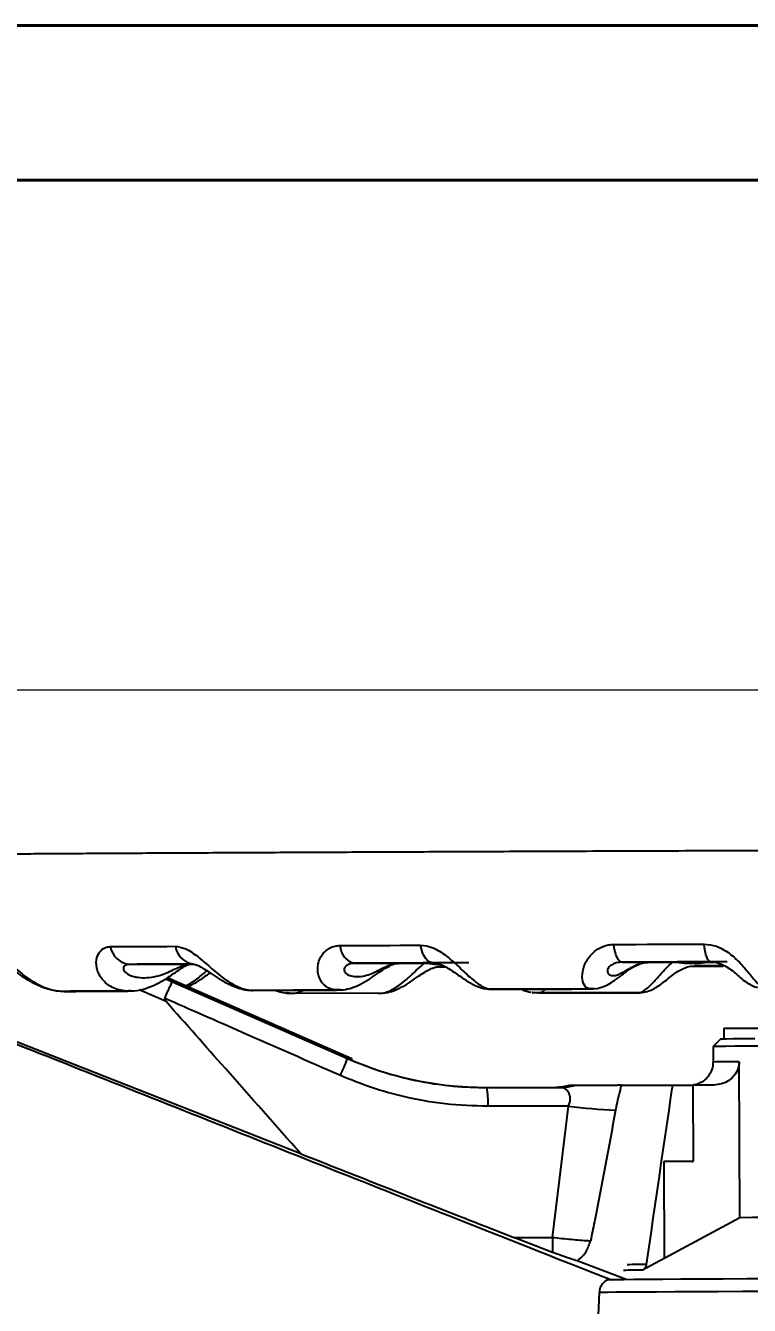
# Model space of a CAD drawing. Header units: millimetres. Extents: x 2312 to 3992, y 755 to 1943.
# Drawn here: x 3328.4 to 3422, y 1777.8 to 1943.3 of the extents above; entities that cross this region are included whole.
import ezdxf

# ---------------------------------------------------------------- set-up
doc = ezdxf.new("R2010")
doc.units = ezdxf.units.MM
doc.layers.add('AM_5', color=3, linetype='Continuous', lineweight=25)
doc.layers.add('粗实线', color=7, linetype='Continuous', lineweight=40)
doc.styles.add('SLDTEXTSTYLE1', font='txt.shx', dxfattribs={"width": 0.7, "bigfont": 'gbcbig.shx'})
doc.dimstyles.new('SLDDIMSTYLE12$0', dxfattribs={"dimtxt": 12, "dimasz": 10, "dimexe": 0, "dimexo": 0.0625, "dimgap": 0.875, "dimtad": 1, "dimdec": 1, "dimlfac": 1.8, "dimrnd": 1e-09, "dimzin": 12, "dimdsep": 46, "dimtxsty": 'SLDTEXTSTYLE1', "dimcen": 0.09, "dimdle": 8.16, "dimclrd": 3, "dimclre": 3, "dimadec": 0, "dimazin": 3, "dimtfac": 1, "dimtdec": 1, "dimtofl": 0, "dimtmove": 0, "dimatfit": 3, "dimfxl": 0, "dimfrac": 2, "dimtolj": 1, "dimlwd": 5, "dimlwe": 5, "dimarcsym": 0})

# ---------------------------------------------------------------- blocks, each defined once
blk = doc.blocks.new('*D28')
at = {"layer": 'AM_5', "color": 3, "lineweight": 5, "transparency": 16777216}
blk.add_line((3300.74, 1826.89), (3300.74, 1857.38), dxfattribs=at)
at = {"layer": 'AM_5', "color": 3, "linetype": 'Continuous', "lineweight": 5, "transparency": 16777216}
for p, q in [((3310.74, 1857.38), (3594.16, 1857.38)), ((3604.16, 1826.89), (3604.16, 1857.38))]:
    blk.add_line(p, q, dxfattribs=at)
at = {"layer": 'AM_5', "color": 3, "transparency": 16777216}
for points in [[(3310.74, 1859.05), (3310.74, 1855.72), (3300.74, 1857.38)], [(3594.16, 1859.05), (3594.16, 1855.72), (3604.16, 1857.38)]]:
    blk.add_solid(points, dxfattribs=at)
at = {"layer": 'Defpoints', "color": 0, "transparency": 16777216}
for p in [(3604.16, 1857.38), (3300.74, 1826.82), (3604.16, 1826.82)]:
    blk.add_point(p, dxfattribs=at)
at = {"layer": 'AM_5', "color": 0, "transparency": 16777216, "insert": (3452.45, 1864.26), "char_height": 12, "attachment_point": 5, "style": 'SLDTEXTSTYLE1'}
blk.add_mtext('\\A1;%%C300', dxfattribs=at)

msp = doc.modelspace()

# ---------------------------------------------------------------- linework, layer by layer
at = {"color": 7, "linetype": 'Continuous', "lineweight": 25}
for p, q in [((3405.496, 1822.168), (3408.919, 1822.161)), ((3412.497, 1822.171), (3413.543, 1822.045)), ((3415.514, 1822.053), (3416.563, 1822.186)), ((3416.563, 1822.186), (3417.113, 1822.189)), ((3419.106, 1822.199), (3416.937, 1822.211)), ((3341.826, 1821.888), (3349.48, 1821.9)), ((3370.875, 1822.027), (3376.609, 1822.03)), ((3380.289, 1822.042), (3381.22, 1821.916)), ((3385.678, 1822.069), (3381.06, 1822.071)), ((3381.22, 1821.916), (3381.811, 1821.919)), ((3381.75, 1821.587), (3382.576, 1821.589)), ((3413.543, 1822.045), (3415.514, 1822.053)), ((3346.503, 1820.021), (3347.35, 1819.65)), ((3347.961, 1819.602), (3346.702, 1820.153)), ((3369.987, 1809.679), (3347.333, 1819.627)), ((3347.35, 1819.65), (3369.989, 1809.705)), ((3370.557, 1809.66), (3347.961, 1819.602)), ((3370.578, 1809.629), (3347.968, 1819.574)), ((3401.929, 1818.782), (3401.291, 1818.722)), ((3333.121, 1818.431), (3333.557, 1818.404)), ((3341.897, 1818.511), (3341.398, 1818.444)), ((3346.55, 1817.069), (3343.055, 1818.597)), ((3357.464, 1818.539), (3357.925, 1818.549)), ((3368.464, 1818.581), (3357.6, 1818.529)), ((3357.739, 1818.52), (3368.578, 1818.572)), ((3362.082, 1818.196), (3362.563, 1818.134)), ((3373.921, 1818.147), (3362.696, 1818.126)), ((3369.058, 1818.645), (3368.464, 1818.581)), ((3388.518, 1818.67), (3387.957, 1818.726)), ((3401.291, 1818.722), (3388.518, 1818.67)), ((3388.61, 1818.66), (3388.907, 1818.658)), ((3401.571, 1818.707), (3388.907, 1818.658)), ((3393.826, 1818.259), (3394.404, 1818.201)), ((3394.758, 1818.193), (3394.488, 1818.192)), ((3394.657, 1818.195), (3394.762, 1818.193)), ((3394.758, 1818.193), (3394.657, 1818.195)), ((3394.758, 1818.193), (3407.665, 1818.222)), ((3401.571, 1818.707), (3401.354, 1818.712)), ((3401.496, 1818.731), (3401.641, 1818.733)), ((3401.721, 1818.711), (3401.578, 1818.707)), ((3401.641, 1818.733), (3401.747, 1818.734)), ((3407.589, 1818.244), (3407.739, 1818.247)), ((3407.816, 1818.226), (3407.665, 1818.222)), ((3407.671, 1818.223), (3407.816, 1818.226)), ((3407.739, 1818.247), (3407.853, 1818.248)), ((3363.96, 1797.394), (3316.423, 1816.08)), ((3418.261, 1812.261), (3417.265, 1811.258)), ((3418.648, 1813.634), (3418.648, 1812.272)), ((3418.648, 1813.634), (3483.933, 1813.634)), ((3417.265, 1811.258), (3417.271, 1809.258)), ((3420.716, 1789.132), (3420.653, 1809.297)), ((3398.675, 1806.065), (3397.877, 1805.937)), ((3405.402, 1806.249), (3414.672, 1806.279)), ((3417.37, 1806.286), (3414.672, 1806.278)), ((3414.672, 1806.279), (3414.704, 1796.397)), ((3398.568, 1803.572), (3388.164, 1803.54)), ((3414.704, 1796.397), (3410.908, 1796.385)), ((3410.908, 1796.385), (3410.947, 1783.836)), ((3414.574, 1796.396), (3414.704, 1796.397)), ((3382.386, 1789.674), (3382.416, 1789.675)), ((3420.716, 1789.132), (3408.152, 1782.348)), ((3391.503, 1786.572), (3396.492, 1786.587)), ((3396.517, 1784.645), (3391.503, 1786.572)), ((3406.025, 1781.154), (3399.702, 1783.543)), ((3403.803, 1781.224), (3403.548, 1781.077)), ((3402.556, 1779.446), (3402.314, 1774.537))]:
    msp.add_line(p, q, dxfattribs=at)
at = {"color": 7, "linetype": 'Continuous', "lineweight": 25, "flags": 128}
for points in [[(3339.323, 1824.178), (3340.336, 1824.183), (3341.361, 1824.188), (3342.397, 1824.194), (3343.444, 1824.199), (3344.502, 1824.204), (3345.572, 1824.21), (3346.652, 1824.215), (3347.743, 1824.221)], [(3369.026, 1824.32), (3370.299, 1824.325), (3371.581, 1824.331), (3372.871, 1824.336), (3374.169, 1824.342), (3375.475, 1824.348), (3376.789, 1824.353), (3378.111, 1824.359), (3379.44, 1824.364)], [(3381.06, 1822.071), (3380.8, 1822.112), (3380.546, 1822.232), (3380.304, 1822.43), (3380.079, 1822.7), (3379.875, 1823.037), (3379.698, 1823.433), (3379.552, 1823.879), (3379.44, 1824.364)], [(3404.427, 1824.464), (3405.873, 1824.469), (3407.325, 1824.475), (3408.781, 1824.48), (3410.241, 1824.486), (3411.706, 1824.491), (3413.175, 1824.496), (3414.648, 1824.502), (3416.125, 1824.507)], [(3405.496, 1822.168), (3405.325, 1822.209), (3405.158, 1822.33), (3404.998, 1822.528), (3404.849, 1822.799), (3404.715, 1823.136), (3404.598, 1823.532), (3404.501, 1823.978), (3404.427, 1824.464)], [(3416.937, 1822.211), (3416.807, 1822.252), (3416.68, 1822.373), (3416.559, 1822.571), (3416.446, 1822.841), (3416.344, 1823.179), (3416.255, 1823.575), (3416.182, 1824.021), (3416.125, 1824.507)], [(3416.937, 1822.211), (3415.492, 1822.205), (3414.052, 1822.2), (3412.615, 1822.195), (3411.182, 1822.19), (3409.754, 1822.184), (3408.33, 1822.179), (3406.911, 1822.174), (3405.496, 1822.168)], [(3416.563, 1822.186), (3416.053, 1822.184), (3415.543, 1822.182), (3415.034, 1822.18), (3414.525, 1822.179), (3414.017, 1822.177), (3413.51, 1822.175), (3413.003, 1822.173), (3412.497, 1822.171)], [(3350.061, 1821.93), (3348.994, 1821.925), (3347.937, 1821.92), (3346.892, 1821.915), (3345.857, 1821.909), (3344.832, 1821.904), (3343.819, 1821.899), (3342.817, 1821.894), (3341.826, 1821.888)], [(3381.06, 1822.071), (3379.76, 1822.066), (3378.467, 1822.06), (3377.182, 1822.055), (3375.905, 1822.049), (3374.635, 1822.044), (3373.373, 1822.038), (3372.12, 1822.033), (3370.875, 1822.027)], [(3381.258, 1822.046), (3381.188, 1822.046), (3380.738, 1822.044), (3380.289, 1822.042)], [(3414.73, 1821.666), (3414.776, 1821.666), (3416.219, 1821.67), (3417.665, 1821.674), (3418.567, 1821.676)], [(3418.261, 1812.261), (3418.441, 1812.268), (3418.979, 1812.276), (3419.87, 1812.286), (3421.103, 1812.296), (3422.666, 1812.306)], [(3423.53, 1811.315), (3421.657, 1811.304), (3420.097, 1811.293), (3418.868, 1811.283), (3417.98, 1811.273), (3417.444, 1811.265), (3417.265, 1811.258)], [(3370.014, 1809.665), (3370.075, 1809.665), (3370.557, 1809.66)], [(3370.557, 1809.66), (3370.578, 1809.635), (3370.578, 1809.63)], [(3388.04, 1805.952), (3393.397, 1805.969), (3397.606, 1805.982)], [(3397.606, 1805.982), (3397.196, 1805.975), (3396.964, 1805.971)], [(3396.492, 1786.587), (3397.654, 1796.099), (3398.568, 1803.572)], [(3455.084, 1789.278), (3451.57, 1789.267), (3448.064, 1789.256), (3444.6, 1789.244), (3441.214, 1789.231), (3437.94, 1789.218), (3434.811, 1789.206), (3431.859, 1789.193), (3429.114, 1789.18), (3426.603, 1789.167), (3424.351, 1789.155), (3422.383, 1789.144), (3420.716, 1789.132)], [(3452.313, 1781.321), (3448.178, 1781.308), (3444.072, 1781.294), (3440.026, 1781.28), (3436.068, 1781.265), (3432.227, 1781.25), (3428.531, 1781.235), (3425.006, 1781.22), (3421.678, 1781.205), (3418.571, 1781.19), (3415.707, 1781.175), (3413.106, 1781.161), (3410.788, 1781.147), (3408.77, 1781.134), (3407.065, 1781.121), (3405.686, 1781.11), (3404.643, 1781.099), (3403.943, 1781.089), (3403.592, 1781.08), (3403.549, 1781.077)], [(3452.318, 1779.696), (3448.098, 1779.682), (3443.909, 1779.668), (3439.779, 1779.653), (3435.741, 1779.638), (3431.821, 1779.623), (3428.05, 1779.608), (3424.453, 1779.592), (3421.057, 1779.577), (3417.886, 1779.561), (3414.963, 1779.547), (3412.31, 1779.532), (3409.944, 1779.518), (3407.884, 1779.505), (3406.144, 1779.492), (3404.737, 1779.48), (3403.673, 1779.469), (3402.959, 1779.459), (3402.601, 1779.45), (3402.556, 1779.446)]]:
    msp.add_lwpolyline(points, dxfattribs=at)
at = {"color": 7, "linetype": 'Continuous', "lineweight": 25}
for centre, radius, start, end in [((3342.104, 1824.706), 2.831, 190.7577, 264.35895), ((3350.419, 1824.611), 2.704, 188.29838, 262.39021), ((3371.481, 1824.408), 2.457, 182.06593, 255.71377), ((3330.171, 1825.139), 42.712, 335.6268, 338.77989), ((3420.509, 1674.532), 134.765, 89.93881, 91.37684), ((3375.107, 1804.079), 13.068, 357.63696, 8.24133), ((3397.585, 1813.118), 7.136, 270.16394, 284.82777), ((3399.347, 1791.784), 14.435, 89.74543, 92.98767), ((3408.298, 1877.56), 74.624, 262.5075, 267.20047), ((3534.061, 1787.37), 137.571, 180.32599, 181.13508), ((3408.663, 1696.308), 86.769, 89.99688, 91.65183), ((3408.169, 1695.165), 87.183, 90.01115, 91.63976)]:
    msp.add_arc(centre, radius, start, end, dxfattribs=at)
for points, knots in [([(3582.497, 1836.934), (3581.866, 1836.935), (3580.305, 1836.936), (3577.487, 1836.937), (3574.096, 1836.938), (3570.427, 1836.937), (3566.5, 1836.935), (3562.321, 1836.931), (3557.9, 1836.927), (3553.246, 1836.921), (3548.37, 1836.915), (3543.282, 1836.907), (3537.993, 1836.898), (3532.516, 1836.888), (3526.862, 1836.877), (3521.044, 1836.865), (3515.074, 1836.852), (3508.966, 1836.838), (3502.734, 1836.823), (3496.39, 1836.807), (3489.95, 1836.791), (3483.427, 1836.773), (3476.836, 1836.755), (3470.191, 1836.736), (3463.507, 1836.716), (3456.8, 1836.696), (3450.082, 1836.675), (3443.371, 1836.653), (3436.68, 1836.631), (3430.024, 1836.608), (3423.418, 1836.585), (3416.876, 1836.562), (3410.414, 1836.538), (3404.045, 1836.514), (3397.783, 1836.489), (3391.643, 1836.465), (3385.637, 1836.44), (3379.779, 1836.416), (3374.083, 1836.391), (3368.56, 1836.367), (3363.223, 1836.342), (3358.084, 1836.318), (3353.153, 1836.294), (3348.443, 1836.27), (3343.962, 1836.246), (3339.722, 1836.223), (3335.731, 1836.2), (3331.999, 1836.178), (3328.532, 1836.156), (3325.34, 1836.135), (3322.428, 1836.115), (3319.803, 1836.095), (3317.469, 1836.076), (3315.433, 1836.057), (3313.695, 1836.039), (3312.257, 1836.022), (3311.12, 1836.006), (3310.247, 1835.988), (3309.814, 1835.977), (3309.391, 1835.955), (3309.055, 1835.928), (3308.635, 1835.877), (3308.117, 1835.789), (3307.403, 1835.617), (3306.518, 1835.314), (3305.513, 1834.83), (3304.464, 1834.14), (3303.442, 1833.228), (3302.517, 1832.087), (3301.766, 1830.751), (3301.246, 1829.27), (3300.985, 1827.659), (3301.027, 1826.012), (3301.368, 1824.429), (3301.941, 1823.025), (3302.689, 1821.81), (3303.561, 1820.79), (3304.506, 1819.964), (3305.477, 1819.324), (3306.418, 1818.861), (3307.265, 1818.555), (3307.97, 1818.372), (3308.498, 1818.274), (3308.795, 1818.233), (3308.891, 1818.223), (3308.91, 1818.221)], [0, 0, 0, 0, 0.0110684, 0.0273711, 0.0436679, 0.0599607, 0.0762506, 0.0925385, 0.1088249, 0.12511, 0.1413943, 0.1576779, 0.1739609, 0.1902435, 0.2065257, 0.2228075, 0.2390892, 0.2553706, 0.2716519, 0.287933, 0.304214, 0.320495, 0.3367758, 0.3530566, 0.3693373, 0.3856181, 0.4018988, 0.4181795, 0.4344602, 0.4507409, 0.4670217, 0.4833025, 0.4995834, 0.5158643, 0.5321454, 0.5484266, 0.5647079, 0.5809894, 0.5972711, 0.613553, 0.6298353, 0.6461179, 0.662401, 0.6786847, 0.694969, 0.7112543, 0.7275406, 0.7438285, 0.7601184, 0.7764109, 0.7927073, 0.8090091, 0.8253193, 0.8416426, 0.8579882, 0.874375, 0.8908477, 0.9075372, 0.9250134, 0.9304388, 0.9336287, 0.9354293, 0.9371416, 0.9389823, 0.9413668, 0.9441481, 0.9471667, 0.9505105, 0.9540906, 0.9578127, 0.9616135, 0.9654544, 0.9696284, 0.9735231, 0.9771757, 0.9806185, 0.9838633, 0.9869091, 0.9897422, 0.9923293, 0.9945963, 0.9964557, 0.998026, 0.9996193, 1, 1, 1, 1]), ([(3323.195, 1824.085), (3323.495, 1824.03), (3323.907, 1823.955), (3324.809, 1823.375), (3325.523, 1822.748), (3326.653, 1821.719), (3327.955, 1820.556), (3329.921, 1819.244), (3331.73, 1818.546), (3332.801, 1818.435), (3333.174, 1818.396)], [0, 0, 0, 0, 0.1229579, 0.16818, 0.3271489, 0.3619897, 0.5300428, 0.7164575, 0.9012527, 1, 1, 1, 1]), ([(3341.398, 1818.444), (3341.077, 1818.483), (3340.147, 1818.596), (3338.799, 1819.294), (3337.733, 1820.613), (3337.414, 1822.064), (3337.665, 1823.088), (3338.144, 1823.767), (3338.68, 1824.123), (3339.159, 1824.164), (3339.323, 1824.178)], [0, 0, 0, 0, 0.0973705, 0.2823142, 0.4688787, 0.6370669, 0.7672959, 0.8314778, 0.9426944, 1, 1, 1, 1]), ([(3347.743, 1824.221), (3348.152, 1824.166), (3348.711, 1824.091), (3349.835, 1823.511), (3350.66, 1822.884), (3351.87, 1821.855), (3353.167, 1820.69), (3354.939, 1819.377), (3356.454, 1818.684), (3357.31, 1818.568), (3357.6, 1818.529)], [0, 0, 0, 0, 0.1234823, 0.1688973, 0.3285444, 0.3635336, 0.5323037, 0.7195139, 0.9050976, 1, 1, 1, 1]), ([(3368.464, 1818.581), (3368.24, 1818.62), (3367.568, 1818.739), (3366.653, 1819.431), (3366.07, 1820.752), (3366.173, 1822.204), (3366.736, 1823.229), (3367.474, 1823.908), (3368.208, 1824.265), (3368.818, 1824.306), (3369.026, 1824.32)], [0, 0, 0, 0, 0.09313268, 0.27894452, 0.4663848, 0.63536244, 0.76620296, 0.83068641, 0.9424253, 1, 1, 1, 1]), ([(3379.44, 1824.364), (3379.929, 1824.31), (3380.597, 1824.235), (3381.867, 1823.655), (3382.747, 1823.027), (3383.955, 1821.998), (3385.158, 1820.832), (3386.615, 1819.517), (3387.737, 1818.831), (3388.327, 1818.709), (3388.518, 1818.67)], [0, 0, 0, 0, 0.1241401, 0.169797, 0.3302948, 0.3654702, 0.5351398, 0.7233478, 0.9099206, 1, 1, 1, 1]), ([(3401.291, 1818.722), (3401.171, 1818.762), (3400.796, 1818.886), (3400.368, 1819.571), (3400.307, 1820.894), (3400.825, 1822.348), (3401.661, 1823.373), (3402.608, 1824.052), (3403.489, 1824.409), (3404.189, 1824.45), (3404.427, 1824.464)], [0, 0, 0, 0, 0.0880306, 0.2748876, 0.4633822, 0.6333103, 0.7648871, 0.8297336, 0.9421013, 1, 1, 1, 1]), ([(3416.125, 1824.507), (3416.661, 1824.452), (3417.393, 1824.377), (3418.722, 1823.797), (3419.598, 1823.169), (3420.721, 1822.138), (3421.748, 1820.972), (3422.792, 1819.655), (3423.452, 1818.976), (3423.746, 1818.849), (3423.837, 1818.809)], [0, 0, 0, 0, 0.1248875, 0.1708193, 0.3322837, 0.3676705, 0.5383622, 0.7277038, 0.9154005, 1, 1, 1, 1]), ([(3402.011, 1818.738), (3402.316, 1818.797), (3402.927, 1818.915), (3403.75, 1819.296), (3404.591, 1819.821), (3405.386, 1820.442), (3406.227, 1821.094), (3407.024, 1821.618), (3407.794, 1821.971), (3408.421, 1822.145), (3408.764, 1822.142), (3408.9, 1822.141)], [0, 0, 0, 0, 0.1163413, 0.2329851, 0.3637291, 0.5299073, 0.6552032, 0.7646515, 0.8529311, 0.9421255, 1, 1, 1, 1]), ([(3405.496, 1822.168), (3405.235, 1822.15), (3404.899, 1822.125), (3404.398, 1821.962), (3404.074, 1821.785), (3403.732, 1821.465), (3403.553, 1821.066), (3403.667, 1820.679), (3404.005, 1820.448), (3404.491, 1820.409), (3405.074, 1820.574), (3405.719, 1820.908), (3406.429, 1821.342), (3407.23, 1821.778), (3408.081, 1822.099), (3408.649, 1822.141), (3408.919, 1822.161)], [0, 0, 0, 0, 0.0591805, 0.0764019, 0.1316892, 0.1593134, 0.2338187, 0.3263032, 0.4272087, 0.5354068, 0.6422179, 0.7354441, 0.8101945, 0.8743386, 0.9403152, 1, 1, 1, 1]), ([(3407.671, 1818.223), (3407.729, 1818.232), (3408.061, 1818.285), (3408.761, 1818.735), (3409.873, 1819.889), (3410.933, 1821.162), (3411.748, 1821.902), (3412.042, 1822.17)], [0, 0, 0, 0, 0.0608204, 0.3478166, 0.619718, 0.8623942, 1, 1, 1, 1]), ([(3408.919, 1822.161), (3408.922, 1822.161), (3409.653, 1822.163), (3410.828, 1822.166), (3412.071, 1822.17), (3412.497, 1822.171)], [0, 0, 0, 0, 0.0030294, 0.6583674, 1, 1, 1, 1]), ([(3416.981, 1822.203), (3417.221, 1822.189), (3417.702, 1822.16), (3418.467, 1821.887), (3419.237, 1821.461), (3419.973, 1820.897), (3420.648, 1820.299), (3421.302, 1819.737), (3422.061, 1819.253), (3422.74, 1818.946), (3423.171, 1818.888), (3423.31, 1818.87)], [0, 0, 0, 0, 0.0919755, 0.1847131, 0.2784811, 0.4017715, 0.5535406, 0.7090815, 0.8388009, 0.9480409, 1, 1, 1, 1]), ([(3325.718, 1821.834), (3325.72, 1821.835), (3325.723, 1821.836), (3326.033, 1821.664), (3326.509, 1821.345), (3327.219, 1820.833), (3328.187, 1820.159), (3329.412, 1819.422), (3330.82, 1818.819), (3332.099, 1818.464), (3332.854, 1818.44), (3333.121, 1818.431)], [0, 0, 0, 0, 0.0631138, 0.1283162, 0.2002165, 0.3035717, 0.4241939, 0.5739843, 0.7505391, 0.9117632, 1, 1, 1, 1]), ([(3341.826, 1821.888), (3341.648, 1821.87), (3341.419, 1821.845), (3341.144, 1821.683), (3341.014, 1821.505), (3341.001, 1821.186), (3341.256, 1820.789), (3341.952, 1820.405), (3342.92, 1820.176), (3344.038, 1820.14), (3345.197, 1820.308), (3346.287, 1820.644), (3347.26, 1821.079), (3348.123, 1821.516), (3348.863, 1821.838), (3349.281, 1821.88), (3349.48, 1821.9)], [0, 0, 0, 0, 0.05918098, 0.07640205, 0.1316902, 0.159314, 0.23382019, 0.32630562, 0.42721207, 0.53541067, 0.64222173, 0.7354472, 0.81019653, 0.87433982, 0.94031596, 1, 1, 1, 1]), ([(3341.757, 1818.467), (3341.978, 1818.462), (3342.653, 1818.447), (3343.788, 1818.711), (3345.115, 1819.212), (3346.359, 1819.903), (3347.449, 1820.638), (3348.334, 1821.264), (3348.979, 1821.673), (3349.384, 1821.87), (3349.522, 1821.901), (3349.502, 1821.9), (3349.496, 1821.899)], [0, 0, 0, 0, 0.0693866, 0.2123069, 0.358073, 0.5017953, 0.6343844, 0.7402058, 0.8234299, 0.8954001, 0.9671589, 1, 1, 1, 1]), ([(3349.076, 1819.087), (3349.514, 1819.334), (3350.441, 1819.859), (3351.332, 1820.657), (3351.802, 1821.078)], [0, 0, 0, 0, 0.4719072, 1, 1, 1, 1]), ([(3349.335, 1818.973), (3349.696, 1819.157), (3350.453, 1819.545), (3351.426, 1820.215), (3352.026, 1820.624), (3352.255, 1820.78)], [0, 0, 0, 0, 0.35919014, 0.75532733, 1, 1, 1, 1]), ([(3349.48, 1821.9), (3349.484, 1821.9), (3349.704, 1821.901), (3349.918, 1821.902), (3350.13, 1821.903)], [0, 0, 0, 0, 0.01704747, 1, 1, 1, 1]), ([(3350.086, 1821.928), (3350.102, 1821.928), (3350.135, 1821.928), (3350.433, 1821.854), (3350.917, 1821.626), (3351.577, 1821.239), (3352.425, 1820.666), (3353.489, 1819.961), (3354.706, 1819.264), (3356.036, 1818.77), (3356.976, 1818.527), (3357.443, 1818.539), (3357.464, 1818.539)], [0, 0, 0, 0, 0.073231, 0.1497822, 0.2187692, 0.2954945, 0.4030461, 0.5269507, 0.6847627, 0.8446821, 0.9928196, 1, 1, 1, 1]), ([(3368.773, 1818.596), (3368.996, 1818.595), (3369.61, 1818.59), (3370.598, 1818.853), (3371.736, 1819.327), (3372.818, 1819.976), (3373.81, 1820.665), (3374.673, 1821.257), (3375.399, 1821.684), (3375.996, 1821.935), (3376.387, 1822.025), (3376.537, 1822.021), (3376.592, 1822.019)], [0, 0, 0, 0, 0.0742716, 0.2046042, 0.3405151, 0.4880955, 0.6167999, 0.7153661, 0.8008646, 0.8756127, 0.9541234, 1, 1, 1, 1]), ([(3370.875, 1822.027), (3370.648, 1822.009), (3370.355, 1821.984), (3369.953, 1821.821), (3369.719, 1821.644), (3369.534, 1821.324), (3369.574, 1820.926), (3369.993, 1820.541), (3370.669, 1820.31), (3371.5, 1820.274), (3372.401, 1820.44), (3373.3, 1820.775), (3374.171, 1821.209), (3375.032, 1821.646), (3375.856, 1821.968), (3376.366, 1822.01), (3376.609, 1822.03)], [0, 0, 0, 0, 0.0591807, 0.076402, 0.1316897, 0.1593137, 0.2338195, 0.3263045, 0.4272106, 0.5354089, 0.64222, 0.7354458, 0.8101956, 0.8743392, 0.9403156, 1, 1, 1, 1]), ([(3373.921, 1818.147), (3374.12, 1818.15), (3374.781, 1818.159), (3376.007, 1818.663), (3377.539, 1819.816), (3378.823, 1821.071), (3379.653, 1821.792), (3379.94, 1822.041)], [0, 0, 0, 0, 0.1177874, 0.3901672, 0.6482216, 0.8785397, 1, 1, 1, 1]), ([(3374.08, 1818.166), (3374.349, 1818.171), (3374.996, 1818.181), (3375.993, 1818.469), (3377.085, 1818.957), (3378.124, 1819.607), (3379.09, 1820.292), (3379.937, 1820.87), (3380.665, 1821.286), (3381.275, 1821.525), (3381.676, 1821.61), (3381.835, 1821.599), (3381.884, 1821.596)], [0, 0, 0, 0, 0.0904682, 0.2178693, 0.3519181, 0.5005895, 0.6278116, 0.7252798, 0.8097741, 0.8858162, 0.9652744, 1, 1, 1, 1]), ([(3376.609, 1822.03), (3376.612, 1822.03), (3377.406, 1822.032), (3378.672, 1822.036), (3379.872, 1822.04), (3380.289, 1822.042)], [0, 0, 0, 0, 0.0030301, 0.6533221, 1, 1, 1, 1]), ([(3381.079, 1822.069), (3381.244, 1822.059), (3381.555, 1822.04), (3382.198, 1821.827), (3382.919, 1821.461), (3383.726, 1820.933), (3384.652, 1820.269), (3385.66, 1819.58), (3386.742, 1819.045), (3387.603, 1818.742), (3388.092, 1818.717), (3388.202, 1818.711)], [0, 0, 0, 0, 0.09268407, 0.17564621, 0.26420274, 0.36258732, 0.49162856, 0.66047758, 0.81952076, 0.95945197, 1, 1, 1, 1]), ([(3382.588, 1821.611), (3382.362, 1821.611), (3382.131, 1821.61), (3381.908, 1821.609), (3381.904, 1821.609)], [0, 0, 0, 0, 0.9836598, 1, 1, 1, 1]), ([(3407.853, 1818.248), (3407.932, 1818.248), (3408.315, 1818.245), (3408.961, 1818.438), (3409.733, 1818.774), (3410.482, 1819.255), (3411.201, 1819.825), (3411.95, 1820.44), (3412.704, 1820.98), (3413.453, 1821.384), (3414.19, 1821.638), (3414.643, 1821.666), (3414.869, 1821.679)], [0, 0, 0, 0, 0.0281409, 0.1359295, 0.2424381, 0.357224, 0.5055858, 0.6363107, 0.7390645, 0.8283304, 0.9141316, 1, 1, 1, 1]), ([(3418.411, 1821.699), (3417.992, 1821.698), (3416.758, 1821.694), (3415.613, 1821.689), (3414.9, 1821.686), (3414.897, 1821.686)], [0, 0, 0, 0, 0.338079, 0.9969543, 1, 1, 1, 1]), ([(3346.369, 1817.486), (3346.495, 1817.773), (3346.689, 1818.214), (3346.92, 1818.73), (3347.124, 1819.183), (3347.284, 1819.531), (3347.342, 1819.645), (3347.35, 1819.655), (3347.35, 1819.652), (3347.35, 1819.65)], [0, 0, 0, 0, 0.2389974, 0.3678339, 0.4996781, 0.7489725, 0.9246803, 0.9739406, 1, 1, 1, 1]), ([(3347.961, 1819.602), (3347.963, 1819.602), (3347.967, 1819.604), (3347.973, 1819.61), (3347.97, 1819.598), (3347.97, 1819.598)], [0, 0, 0, 0, 0.34336388, 0.99225069, 1, 1, 1, 1]), ([(3401.354, 1818.712), (3401.532, 1818.722), (3401.738, 1818.733), (3401.907, 1818.776), (3401.929, 1818.782)], [0, 0, 0, 0, 0.8689721, 1, 1, 1, 1]), ([(3341.398, 1818.444), (3339.952, 1818.436), (3337.073, 1818.419), (3334.469, 1818.404), (3333.174, 1818.396)], [0, 0, 0, 0, 0.50249597, 1, 1, 1, 1]), ([(3333.352, 1818.389), (3334.696, 1818.397), (3337.296, 1818.413), (3340.169, 1818.429), (3341.557, 1818.436)], [0, 0, 0, 0, 0.5169038, 1, 1, 1, 1]), ([(3341.557, 1818.436), (3341.671, 1818.447), (3341.807, 1818.458), (3341.885, 1818.504), (3341.897, 1818.511)], [0, 0, 0, 0, 0.8451452, 1, 1, 1, 1]), ([(3346.369, 1817.486), (3346.365, 1817.474), (3346.356, 1817.448), (3346.356, 1817.387), (3346.4, 1817.246), (3346.486, 1817.145), (3346.55, 1817.069)], [0, 0, 0, 0, 0.0824935, 0.1705882, 0.3803725, 1, 1, 1, 1]), ([(3369.077, 1807.512), (3364.837, 1809.373), (3357.267, 1812.695), (3349.699, 1816.022), (3346.369, 1817.486)], [0, 0, 0, 0, 0.56, 1, 1, 1, 1]), ([(3357.52, 1818.541), (3357.572, 1818.532), (3357.651, 1818.52), (3357.717, 1818.52), (3357.739, 1818.52)], [0, 0, 0, 0, 0.6600525, 1, 1, 1, 1]), ([(3360.67, 1818.543), (3360.916, 1818.45), (3361.484, 1818.233), (3362.083, 1818.187), (3362.422, 1818.161)], [0, 0, 0, 0, 0.4330068, 1, 1, 1, 1]), ([(3362.696, 1818.126), (3362.529, 1818.135), (3362.333, 1818.146), (3362.115, 1818.19), (3362.082, 1818.196)], [0, 0, 0, 0, 0.8481815, 1, 1, 1, 1]), ([(3364.301, 1818.561), (3364.004, 1818.393), (3363.521, 1818.12), (3362.926, 1818.125), (3362.696, 1818.126)], [0, 0, 0, 0, 0.6134905, 1, 1, 1, 1]), ([(3368.578, 1818.572), (3368.73, 1818.582), (3368.909, 1818.594), (3369.039, 1818.638), (3369.058, 1818.645)], [0, 0, 0, 0, 0.8534307, 1, 1, 1, 1]), ([(3387.957, 1818.726), (3388.156, 1818.695), (3388.381, 1818.66), (3388.587, 1818.66), (3388.61, 1818.66)], [0, 0, 0, 0, 0.8864466, 1, 1, 1, 1]), ([(3388.61, 1818.66), (3389.736, 1818.665), (3393.902, 1818.682), (3398.21, 1818.699), (3401.354, 1818.712)], [0, 0, 0, 0, 0.2701139, 1, 1, 1, 1]), ([(3392.494, 1818.686), (3392.571, 1818.646), (3392.938, 1818.454), (3393.362, 1818.359), (3393.698, 1818.284)], [0, 0, 0, 0, 0.2097277, 1, 1, 1, 1]), ([(3394.488, 1818.192), (3394.3, 1818.201), (3394.082, 1818.211), (3393.858, 1818.253), (3393.826, 1818.259)], [0, 0, 0, 0, 0.8601109, 1, 1, 1, 1]), ([(3395.586, 1818.684), (3395.395, 1818.487), (3395.157, 1818.241), (3394.828, 1818.201), (3394.762, 1818.193)], [0, 0, 0, 0, 0.7989556, 1, 1, 1, 1]), ([(3407.671, 1818.223), (3405.242, 1818.217), (3400.879, 1818.207), (3396.64, 1818.197), (3394.762, 1818.193)], [0, 0, 0, 0, 0.5569482, 1, 1, 1, 1]), ([(3315.605, 1816.201), (3326.684, 1811.796), (3348.941, 1802.946), (3371.205, 1794.111), (3382.386, 1789.674)], [0, 0, 0, 0, 0.4977752, 1, 1, 1, 1]), ([(3363.96, 1797.394), (3360.707, 1801.064), (3354.898, 1807.617), (3349.101, 1814.181), (3346.55, 1817.069)], [0, 0, 0, 0, 0.5600022, 1, 1, 1, 1]), ([(3388.061, 1805.913), (3386.356, 1805.963), (3383.056, 1806.06), (3378.323, 1806.884), (3373.976, 1808.053), (3371.289, 1809.148), (3369.987, 1809.679)], [0, 0, 0, 0, 0.275122, 0.5322507, 0.7734121, 1, 1, 1, 1]), ([(3369.989, 1809.705), (3371.509, 1809.088), (3374.479, 1807.883), (3377.602, 1807.173), (3379.127, 1806.826)], [0, 0, 0, 0, 0.5119355, 1, 1, 1, 1]), ([(3417.239, 1809.251), (3417.248, 1809.147), (3417.283, 1808.74), (3417.07, 1808.087), (3416.678, 1807.408), (3416.202, 1806.925), (3415.719, 1806.603), (3415.274, 1806.41), (3414.926, 1806.317), (3414.729, 1806.283), (3414.674, 1806.277), (3414.659, 1806.275)], [0, 0, 0, 0, 0.0700215, 0.2747893, 0.4471165, 0.5971354, 0.7274898, 0.8377737, 0.9247615, 0.9796527, 1, 1, 1, 1]), ([(3420.653, 1809.297), (3420.622, 1808.983), (3420.56, 1808.355), (3420.07, 1807.51), (3419.336, 1806.83), (3418.399, 1806.375), (3417.707, 1806.315), (3417.37, 1806.286)], [0, 0, 0, 0, 0.190511, 0.3807243, 0.5789225, 0.7952783, 1, 1, 1, 1]), ([(3388.164, 1803.54), (3386.321, 1803.597), (3382.65, 1803.709), (3377.616, 1804.627), (3373.077, 1805.88), (3370.413, 1806.967), (3369.077, 1807.512)], [0, 0, 0, 0, 0.2815396, 0.5608619, 0.7796518, 1, 1, 1, 1]), ([(3379.389, 1806.782), (3380.815, 1806.537), (3383.678, 1806.043), (3386.582, 1805.983), (3388.04, 1805.952)], [0, 0, 0, 0, 0.4978888, 1, 1, 1, 1]), ([(3398.702, 1806.236), (3398.649, 1806.219), (3398.405, 1806.141), (3398.016, 1806.07), (3397.623, 1806.013), (3397.389, 1805.99), (3397.253, 1805.98), (3397.217, 1805.978), (3397.2, 1805.978)], [0, 0, 0, 0, 0.07077924, 0.32303747, 0.51368707, 0.66561935, 0.84729112, 1, 1, 1, 1]), ([(3398.568, 1803.572), (3398.635, 1803.731), (3398.765, 1804.041), (3398.822, 1804.516), (3398.766, 1804.944), (3398.564, 1805.436), (3398.145, 1805.881), (3397.787, 1805.948), (3397.606, 1805.982)], [0, 0, 0, 0, 0.1251651, 0.2440023, 0.362149, 0.4834229, 0.7377951, 1, 1, 1, 1]), ([(3405.402, 1806.249), (3405.204, 1806.248), (3404.489, 1806.243), (3403.037, 1806.236), (3401.42, 1806.229), (3400.374, 1806.224), (3399.759, 1806.222), (3399.474, 1806.22), (3399.429, 1806.22), (3399.411, 1806.219)], [0, 0, 0, 0, 0.13772, 0.4960856, 0.7059806, 0.8342591, 0.9369967, 0.9760494, 1, 1, 1, 1]), ([(3405.402, 1806.249), (3405.181, 1805.405), (3404.902, 1804.337), (3404.697, 1803.253), (3404.654, 1803.024)], [0, 0, 0, 0, 0.7895012, 1, 1, 1, 1]), ([(3408.667, 1783.077), (3409.772, 1790.66), (3410.899, 1798.391), (3412.033, 1806.121), (3412.055, 1806.27)], [0, 0, 0, 0, 0.9807886, 1, 1, 1, 1]), ([(3404.654, 1803.024), (3403.779, 1798.201), (3402.758, 1792.564), (3401.593, 1786.956), (3401.424, 1786.146)], [0, 0, 0, 0, 0.8556334, 1, 1, 1, 1]), ([(3363.96, 1797.394), (3369.325, 1795.278), (3378.502, 1791.66), (3387.688, 1788.065), (3391.503, 1786.572)], [0, 0, 0, 0, 0.5846705, 1, 1, 1, 1]), ([(3382.416, 1789.675), (3389.632, 1786.818), (3396.873, 1783.952), (3404.119, 1781.099), (3404.143, 1781.09)], [0, 0, 0, 0, 0.9967063, 1, 1, 1, 1]), ([(3396.492, 1786.587), (3396.492, 1786.587), (3397.31, 1786.495), (3398.971, 1786.325), (3400.586, 1786.197), (3401.328, 1786.152), (3401.424, 1786.146)], [0, 0, 0, 0, 0.00001, 0.4644705, 0.9305988, 1, 1, 1, 1]), ([(3399.702, 1783.543), (3399.742, 1783.571), (3400.2, 1783.905), (3400.961, 1784.701), (3401.272, 1785.672), (3401.424, 1786.146)], [0, 0, 0, 0, 0.0459515, 0.5348902, 1, 1, 1, 1]), ([(3399.702, 1783.543), (3399.433, 1783.627), (3398.458, 1783.932), (3397.332, 1784.345), (3396.517, 1784.645)], [0, 0, 0, 0, 0.2767932, 1, 1, 1, 1]), ([(3408.152, 1782.348), (3408.234, 1782.403), (3408.385, 1782.502), (3408.562, 1782.733), (3408.643, 1782.93), (3408.664, 1783.057), (3408.667, 1783.077)], [0, 0, 0, 0, 0.3193466, 0.5837086, 0.9334509, 1, 1, 1, 1]), ([(3403.651, 1781.122), (3403.531, 1781.056), (3403.214, 1780.882), (3402.825, 1780.411), (3402.576, 1779.884), (3402.586, 1779.549), (3402.588, 1779.449)], [0, 0, 0, 0, 0.1977202, 0.523248, 0.8571988, 1, 1, 1, 1])]:
    msp.add_open_spline(points, degree=3, knots=knots, dxfattribs=at)
at = {"layer": '粗实线'}
for p, q in [((3992.277, 1943.281), (2312.277, 1943.281)), ((3972.277, 1923.281), (2412.277, 1923.281))]:
    msp.add_line(p, q, dxfattribs=at)

# ---------------------------------------------------------------- dimensions: what is measured, and where the dimension line sits
at = {"layer": 'AM_5'}
dim = msp.add_linear_dim(base=(3604.155, 1857.384), p1=(3300.743, 1826.823), p2=(3604.155, 1826.823), text='%%C300', dimstyle='SLDDIMSTYLE12$0', override={"dimlfac": 1, "dimpost": ''}, dxfattribs=at)
dim.commit()
dim.dimension.update_dxf_attribs({"geometry": '*D28', "text_midpoint": (3452.449, 1864.259)})

doc.saveas('drawing.dxf')
